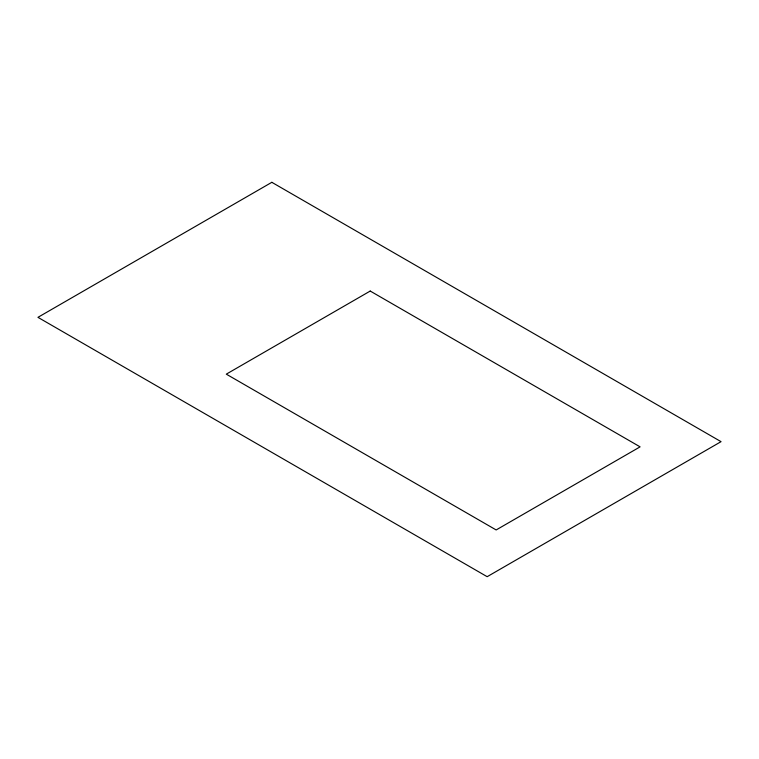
<?xml version="1.0" encoding="UTF-8"?>
<svg xmlns="http://www.w3.org/2000/svg" width="759" height="759" viewBox="0 0 759 759"><rect width="100%" height="100%" fill="white"/><g stroke="black" fill="none" stroke-linecap="round" stroke-linejoin="round"><path stroke-width="1.14" d="M271.836 182.312L37.95 317.338L487.164 576.688L721.05 441.662L271.836 182.312M370.221 291.048L226.296 374.149L496.158 529.953L640.093 446.852L370.221 291.048"/></g></svg>
